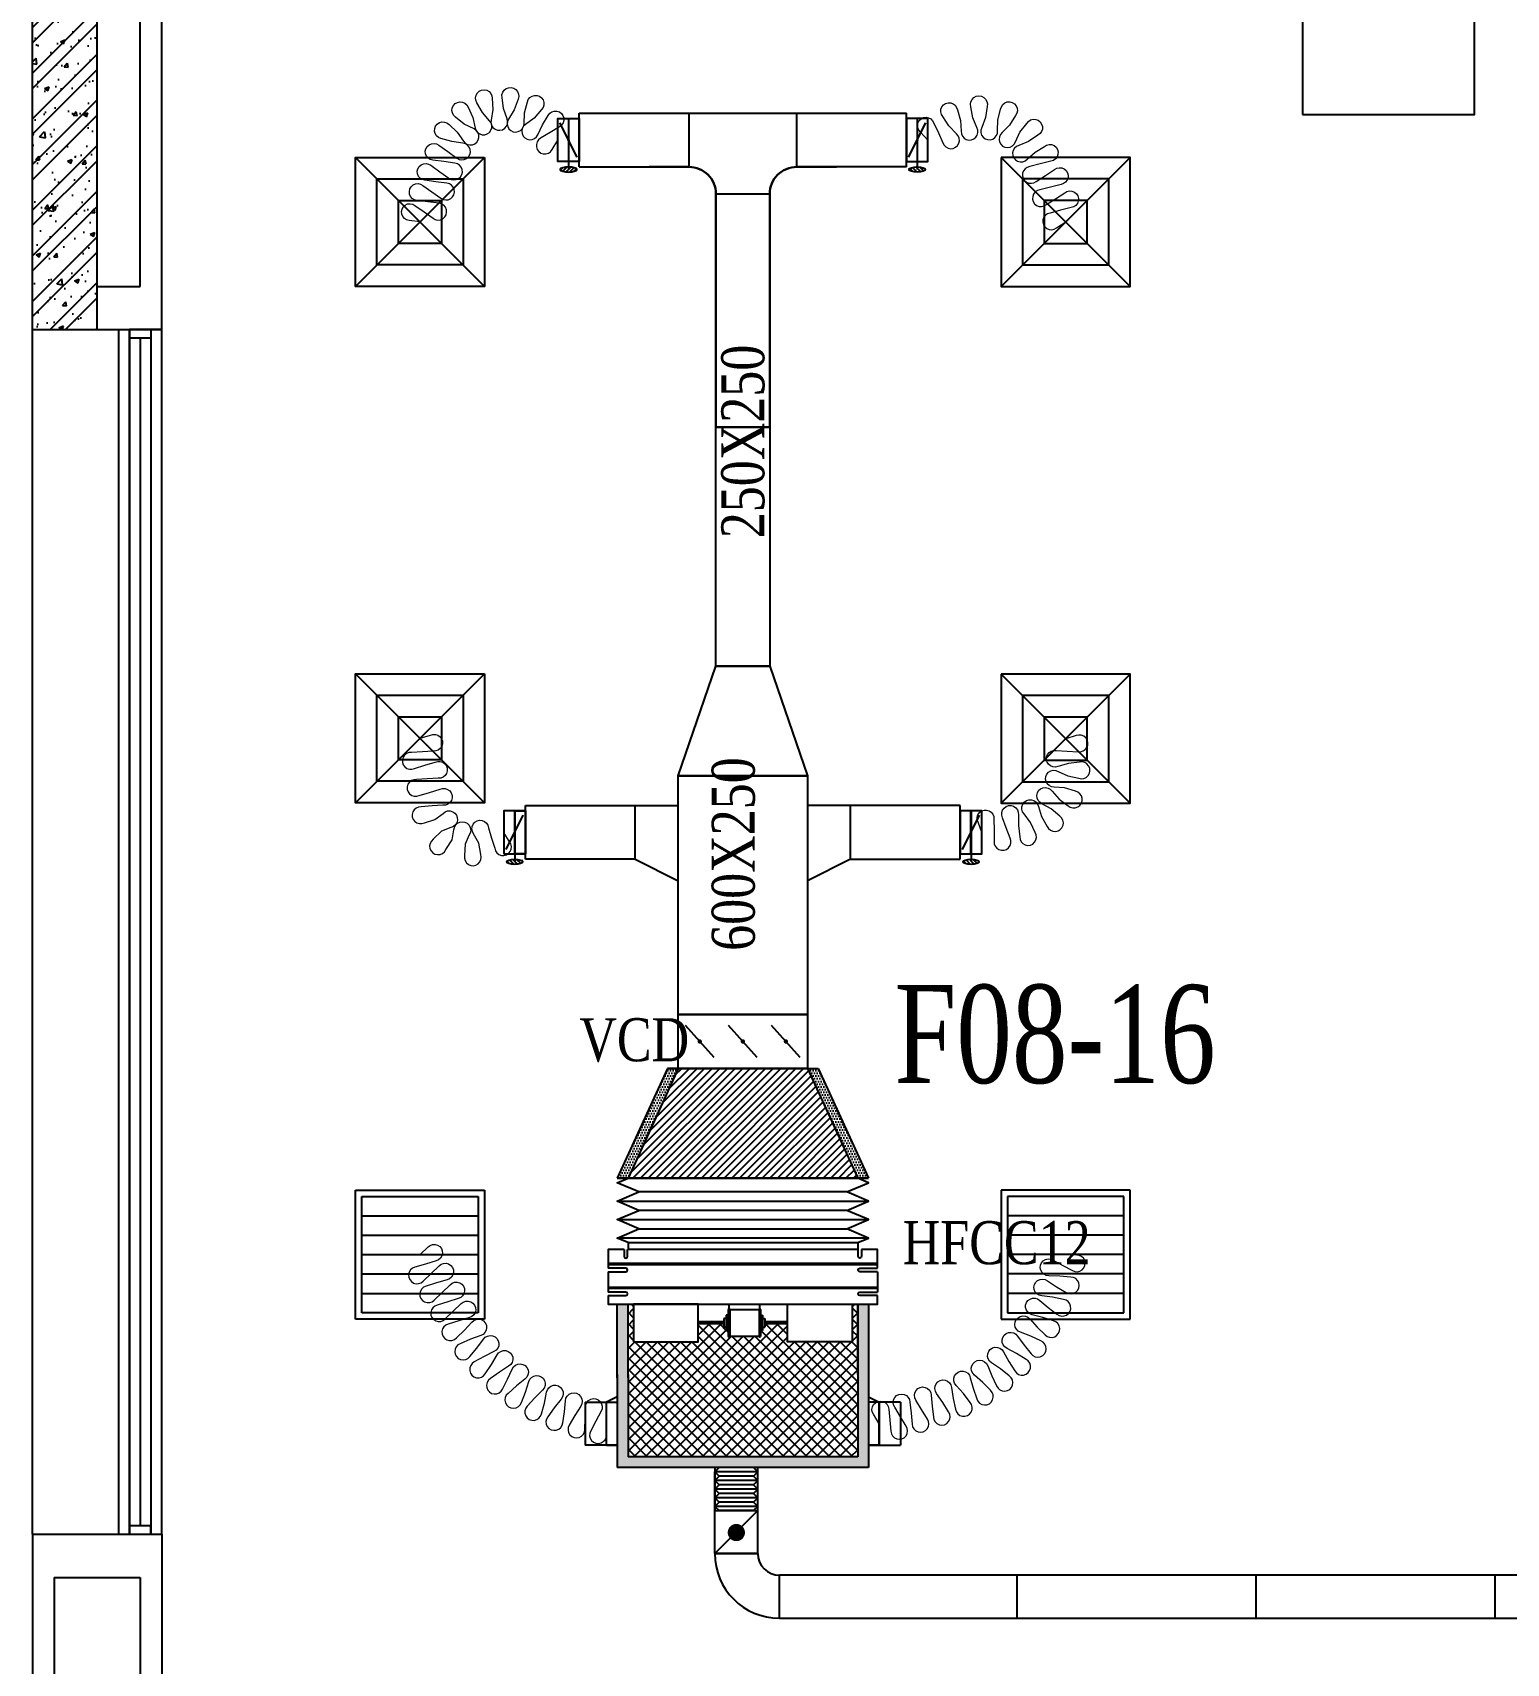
# Model space of a CAD drawing. Header units: metres. Extents: x 352651 to 1421851, y -87441 to -24441.
# Drawn here: x 991782 to 998630, y -48460 to -40880 of the extents above; entities that cross this region are included whole.
import ezdxf

# ---------------------------------------------------------------- set-up
doc = ezdxf.new("R2010")
doc.units = ezdxf.units.M
doc.header["$LTSCALE"] = 300
doc.header["$MEASUREMENT"] = 0
for name, color, linetype in [('bat noi mem', 4, 'CONTINUOUS'), ('CUA', 8, 'CONTINUOUS'), ('CUAGIO', 2, 'CONTINUOUS'), ('HATCH', 145, 'CONTINUOUS'), ('KT', 1, 'CONTINUOUS'), ('THAY', 9, 'CONTINUOUS'), ('thiet bi', 11, 'CONTINUOUS'), ('TUONG', 7, 'CONTINUOUS'), ('vach', 6, 'CONTINUOUS')]:
    doc.layers.add(name, color=color, linetype=linetype)
doc.layers.add('noi mem', color=5, linetype='BATTING', lineweight=0)
doc.styles.add('PHU', font='vntimeh.shx', dxfattribs={"width": 0.8})
doc.styles.add('ROMANS', font='romans.shx', dxfattribs={"width": 0.75, "bigfont": 'romancvn.shx'})
doc.linetypes.add('BATTING', pattern='A,0.0001,-0.1,[134,ltypeshp.shx,S=0.1,R=0,X=-0.1,Y=0],-0.2,[134,ltypeshp.shx,S=0.1,R=180,X=0.1,Y=0],-0.1', length=0.4001)
pattern_1 = [(0, (533895.674, -331479.181), (6.25, 12.5), [0, -12.5])]

# ---------------------------------------------------------------- blocks, each defined once
blk = doc.blocks.new('cot1')
at = {"layer": 'vach'}
blk.add_lwpolyline([(-400, -400), (400, -400), (400, 400), (-400, 400)], close=True, dxfattribs=at)
blk = doc.blocks.new('SAD')
at = {"layer": 'CUAGIO', "color": 8}
for p, q in [((-300, -300), (300, 300)), ((300, -300), (-300, 300))]:
    blk.add_line(p, q, dxfattribs=at)
at = {"layer": 'CUAGIO'}
blk.add_lwpolyline([(300, -300), (300, 300), (-300, 300), (-300, -300)], close=True, dxfattribs=at)
at = {"layer": 'CUAGIO', "color": 8}
for points in [[(200, -200), (200, 200), (-200, 200), (-200, -200)], [(100, -100), (100, 100), (-100, 100), (-100, -100)]]:
    blk.add_lwpolyline(points, close=True, dxfattribs=at)
blk = doc.blocks.new('SAG')
at = {"layer": 'CUAGIO'}
for p, q in [((-300, 300), (-300, -300)), ((300, 300), (-300, 300)), ((300, -300), (300, 300)), ((-300, -300), (300, -300))]:
    blk.add_line(p, q, dxfattribs=at)
at = {"layer": 'CUAGIO', "color": 8}
for p, q in [((-270, 270), (-270, -270)), ((270, 270), (-270, 270)), ((-180, -270), (-180, 270)), ((-90, -270), (-90, 270)), ((0, -270), (0, 270)), ((90, -270), (90, 270)), ((180, -270), (180, 270)), ((270, -270), (270, 270)), ((-270, -270), (270, -270))]:
    blk.add_line(p, q, dxfattribs=at)
blk = doc.blocks.new('1-van gio D200')
at = {"layer": 'CUAGIO'}
h = blk.add_hatch(dxfattribs=at)
h.set_pattern_fill('ANSI31', color=256, scale=100, style=0)
edge = h.paths.add_edge_path()
edge.add_ellipse((486127, -58494), major_axis=(-38.1, 0), ratio=0.310482, start_angle=0, end_angle=360, ccw=False)
for p, q in [((486167, -58437.3), (486087.1, -58277.5)), ((486127, -58257.4), (486127, -58494))]:
    blk.add_line(p, q, dxfattribs=at)
at = {"layer": 'CUAGIO', "const_width": 3}
for points in [[(486127, -58457.4), (486177, -58457.4), (486177, -58257.4), (486077, -58257.4), (486077, -58457.4), (486127, -58457.4)], [(486167, -58437.3), (486087.1, -58277.5)], [(486127, -58257.4), (486127, -58494)]]:
    blk.add_lwpolyline(points, dxfattribs=at)
at = {"layer": 'CUAGIO'}
blk.add_lwpolyline([(486177, -58457.4), (486077, -58457.4), (486077, -58257.4), (486177, -58257.4)], close=True, dxfattribs=at)
at = {"layer": 'CUAGIO', "const_width": 5.35}
blk.add_lwpolyline([(486130.7, -58357.4, -1), (486123.3, -58357.4, -1)], format="xyb", close=True, dxfattribs=at)
at = {"layer": 'CUAGIO', "extrusion": (0, 0, -1)}
blk.add_ellipse((486127, -58494), major_axis=(-38.1, 0), ratio=0.310482, start_param=-1.570796, end_param=4.712389, dxfattribs=at)
blk = doc.blocks.new('bac noi mem')
at = {"layer": 'bat noi mem'}
for p, q in [((493886.7, -64673), (493866.7, -64693)), ((494066.7, -64693), (493866.7, -64693)), ((493866.7, -64693), (493886.7, -64713)), ((493886.7, -64713), (493866.7, -64733)), ((494066.7, -64733), (493866.7, -64733)), ((493866.7, -64733), (493886.7, -64753)), ((494046.7, -64673), (493886.7, -64673)), ((494046.7, -64713), (493886.7, -64713)), ((494046.7, -64673), (494066.7, -64693)), ((494066.7, -64693), (494046.7, -64713)), ((494046.7, -64713), (494066.7, -64733)), ((494066.7, -64733), (494046.7, -64753)), ((493886.7, -64753), (493866.7, -64773)), ((494066.7, -64773), (493866.7, -64773)), ((493866.7, -64773), (493886.7, -64793)), ((493886.7, -64793), (493866.7, -64813)), ((494046.7, -64753), (493886.7, -64753)), ((494046.7, -64793), (493886.7, -64793)), ((494046.7, -64753), (494066.7, -64773)), ((494066.7, -64773), (494046.7, -64793)), ((494046.7, -64793), (494066.7, -64813)), ((494066.7, -64813), (493866.7, -64813)), ((493866.7, -64813), (493886.7, -64833)), ((493886.7, -64833), (493866.7, -64853)), ((494066.7, -64853), (493866.7, -64853)), ((493866.7, -64853), (493886.7, -64873)), ((494046.7, -64833), (493886.7, -64833)), ((494046.7, -64873), (493886.7, -64873)), ((494066.7, -64813), (494046.7, -64833)), ((494046.7, -64833), (494066.7, -64853)), ((494066.7, -64853), (494046.7, -64873))]:
    blk.add_line(p, q, dxfattribs=at)

msp = doc.modelspace()

# ---------------------------------------------------------------- hatches: boundary and pattern name
at = {"layer": 'CUAGIO'}
h = msp.add_hatch(dxfattribs=at)
h.set_pattern_fill('DOTS', color=256, scale=200, style=0)
h.set_pattern_definition(pattern_1)
h.paths.add_polyline_path([(994548.6, -46204), (994498.6, -46204), (994732.1, -45694), (994782.1, -45694)])
h = msp.add_hatch(dxfattribs=at)
h.set_pattern_fill('ANSI31', color=256, scale=200, style=0)
h.set_pattern_definition([(45, (174941.88, -89041.348), (-17.6776695, 17.6776695), [])])
h.paths.add_polyline_path([(995382.1, -45694), (994782.1, -45694), (994548.6, -46204), (995615.6, -46204)])
h = msp.add_hatch(dxfattribs=at)
h.set_pattern_fill('DOTS', color=256, scale=200, style=0)
h.set_pattern_definition(pattern_1)
h.paths.add_polyline_path([(995382.1, -45694), (995432.1, -45694), (995665.6, -46204), (995615.6, -46204)])
h = msp.add_hatch(dxfattribs=at)
h.set_pattern_fill('DOTS', color=2, scale=200, style=0)
h.set_pattern_definition([(0, (443988.366, 9935.93), (6.25, 12.5), [0, -12.5])])
h.paths.add_polyline_path([(995665.6, -46789.5), (995615.6, -46789.5), (995615.6, -47499.5), (994548.6, -47499.5), (994548.6, -47116.9), (994548.6, -46789.5), (994498.6, -46789.5), (994498.6, -47131.9), (994498.6, -47549.5), (995665.6, -47549.5)])
at = {"layer": 'CUAGIO', "ltscale": 1.5}
h = msp.add_hatch(dxfattribs=at)
h.set_pattern_fill('ANSI37', color=9, scale=300, angle=360, style=0)
h.set_pattern_definition([(45, (527703.715, -639.915), (-26.5165043, 26.5165043), []), (135, (527703.715, -639.915), (-26.5165043, -26.5165043), [])])
h.paths.add_polyline_path([(995615.6, -47499.5), (995615.6, -46789.5), (995589.6, -46789.5), (995589.6, -46964.5), (995289.6, -46964.5), (995289.6, -46881.6), (995184.3, -46881.6), (995184.3, -46897.2), (995173.8, -46897.2), (995173.8, -46913), (995163.9, -46913), (995163.9, -46938, -1), (995157.4, -46940.1), (995021.2, -46940.1, -1), (995014.8, -46938), (995014.8, -46913), (995004.9, -46913), (995004.9, -46897.2), (994994.3, -46897.2), (994994.3, -46881.6), (994874.7, -46881.6), (994874.7, -46964.5), (994574.7, -46964.5), (994574.7, -46789.5), (994548.6, -46789.5), (994548.6, -47131.9), (994548.6, -47499.5)])
at = {"layer": 'HATCH', "linetype": 'Continuous'}
h = msp.add_hatch(dxfattribs=at)
h.set_pattern_fill('ANSI32,_O', color=256, scale=400)
h.set_pattern_definition([(45, (533849.62, -347750.56), (-106.066017, 106.066017), []), (45, (533920.34, -347750.56), (-106.066017, 106.066017), [])])
h.paths.add_polyline_path([(992082.1, -39059.6), (991782.1, -39059.6), (991782.1, -39812.4, -0.364811), (991807, -39841.9, -0.364811), (991782.1, -39871.5), (991782.1, -40859.6), (992082.1, -40859.6)])
h.paths.add_polyline_path([(992082.1, -40859.6), (991782.1, -40859.6), (991782.1, -42259.6), (992082.1, -42259.6)])
h = msp.add_hatch(dxfattribs=at)
h.set_pattern_fill('AR-CONC,_O', color=256, scale=30)
h.set_pattern_definition([(50, (533849.62, -347750.56), (215.178055, -18.82564), [22.5, -247.5]), (355, (533849.62, -347750.56), (-41.6254, 225.65764), [18, -198]), (100.4514, (533867.56, -347752.12), (173.552815, 206.83186), [19.12206, -210.34263]), (46.1842, (533849.62, -347690.56), (320.17231, -49.6557), [33.75, -371.25]), (96.6356, (533876.3, -347694.7), (280.39881, 292.23536), [28.68309, -315.5139]), (351.1842, (533849.62, -347690.56), (280.39858, 292.23558), [27, -297]), (21, (533879.62, -347705.56), (179.072116, -120.78567), [22.5, -247.5]), (326, (533879.62, -347705.56), (72.9946, 217.54501), [18, -198]), (71.4514, (533894.55, -347715.62), (252.06679, 96.75915), [19.12206, -210.34263]), (37.5, (533849.624, -347750.556), (3.647957, 99.868156), [0, -195.6, 0, -201, 0, -198.75]), (7.5, (533849.62, -347750.56), (78.920861, 118.323514), [0, -114.6, 0, -191.1, 0, -75.75]), (327.5, (533782.724, -347750.556), (160.146731, -6.766462), [0, -75, 0, -234, 0, -310.5]), (317.5, (533752.72, -347750.56), (174.95585, 30.031495), [0, -97.5, 0, -155.4, 0, -220.5])])
h.paths.add_polyline_path([(992082.1, -39059.6), (991782.1, -39059.6), (991782.1, -39812.4, -0.364811), (991807, -39841.9, -0.364811), (991782.1, -39871.5), (991782.1, -40859.6), (992082.1, -40859.6)])
h.paths.add_polyline_path([(992082.1, -40859.6), (991782.1, -40859.6), (991782.1, -42259.6), (992082.1, -42259.6)])

# ---------------------------------------------------------------- linework, layer by layer
at = {"layer": 'bat noi mem'}
for p, q in [((994548.6, -46204), (995615.6, -46204)), ((995615.6, -46204), (994548.6, -46204)), ((994498.6, -46311.2), (995665.6, -46311.2)), ((995565.6, -46268.3), (994598.6, -46268.3)), ((995565.6, -46354), (994598.6, -46354)), ((994498.6, -46396.9), (995665.6, -46396.9)), ((994598.6, -46439.8), (995565.6, -46439.8)), ((995665.6, -46482.6), (994498.6, -46482.6))]:
    msp.add_line(p, q, dxfattribs=at)
for points in [[(994548.6, -46504), (994498.6, -46482.6), (994598.6, -46439.8), (994498.6, -46396.9), (994598.6, -46354), (994498.6, -46311.2), (994598.6, -46268.3), (994498.6, -46225.5), (994548.6, -46204)], [(995615.6, -46504), (995665.6, -46482.6), (995565.6, -46439.8), (995665.6, -46396.9), (995565.6, -46354), (995665.6, -46311.2), (995565.6, -46268.3), (995665.6, -46225.5), (995615.6, -46204)]]:
    msp.add_lwpolyline(points, dxfattribs=at)
at = {"layer": 'CUA', "linetype": 'Continuous'}
for p, q in [((992232.1, -47859.6), (992232.1, -42259.6)), ((992232.1, -42259.6), (992232.1, -47859.6)), ((992332.1, -42259.6), (992332.1, -47859.6)), ((992282.1, -42299.6), (992282.1, -47819.6))]:
    msp.add_line(p, q, dxfattribs=at)
for points in [[(992332.1, -42259.6), (992332.1, -42299.6), (992232.1, -42299.6), (992232.1, -42259.6)], [(992332.1, -47859.6), (992332.1, -47819.6), (992232.1, -47819.6), (992232.1, -47859.6)]]:
    msp.add_lwpolyline(points, close=True, dxfattribs=at)
at = {"layer": 'CUAGIO'}
for p, q in [((994322.1, -41504), (994322.1, -41254)), ((994832.1, -41504), (994832.1, -41254)), ((995332.1, -41254), (995332.1, -41504)), ((995842.1, -41504), (995842.1, -41254)), ((994957.1, -41629), (995207.1, -41629)), ((994072.1, -44722.2), (994072.1, -44472.2)), ((994072.1, -44472.2), (994782.1, -44472.2)), ((994582.1, -44722.2), (994582.1, -44472.2)), ((996092.1, -44472.2), (995382.1, -44472.2)), ((995582.1, -44722.2), (995582.1, -44472.2)), ((996092.1, -44722.2), (996092.1, -44472.2)), ((994582.1, -44722.2), (994072.1, -44722.2)), ((994582.1, -44722.2), (994782.1, -44822.2)), ((995582.1, -44722.2), (995382.1, -44822.2)), ((995582.1, -44722.2), (996092.1, -44722.2)), ((995382.1, -45444), (994782.1, -45444)), ((994949.1, -45643.3), (994815.2, -45494.8)), ((995149.1, -45643.3), (995015.2, -45494.8)), ((995349.1, -45643.3), (995215.2, -45494.8)), ((994732.1, -45694), (994498.6, -46204)), ((994782.1, -45694), (994548.6, -46204)), ((994782.1, -45694), (994732.1, -45694)), ((994732.1, -45694), (995432.1, -45694)), ((994782.1, -45694), (994732.1, -45694)), ((995382.1, -45694), (995615.6, -46204)), ((995382.1, -45694), (995432.1, -45694)), ((995382.1, -45694), (995432.1, -45694)), ((995432.1, -45694), (995665.6, -46204)), ((995665.6, -46204), (994498.6, -46204)), ((994498.6, -46204), (995665.6, -46204)), ((994548.6, -46204), (995615.6, -46204)), ((995615.6, -46204), (994548.6, -46204)), ((994498.6, -47131.9), (994498.6, -46789.5)), ((994548.6, -47131.9), (994548.6, -46789.5)), ((995615.6, -47116.9), (995615.6, -46789.5)), ((994498.6, -47116.9), (994498.6, -47549.5)), ((994548.6, -47116.9), (994548.6, -47499.5)), ((995615.6, -47116.9), (995615.6, -47497.8)), ((994348.9, -47245.6), (994348.9, -47445.6)), ((994448.6, -47445.6), (994448.6, -47245.6)), ((994448.6, -47445.6), (994448.6, -47245.6)), ((995715.6, -47245.6), (995715.6, -47445.6)), ((995715.6, -47445.6), (995715.6, -47245.6)), ((995815.3, -47245.6), (995815.3, -47445.6)), ((994448.6, -47445.6), (994348.9, -47445.6)), ((995715.6, -47445.6), (995815.3, -47445.6)), ((994951.8, -47949.5), (994951.8, -47569.5)), ((995151.8, -47749.5), (995151.8, -47549.5)), ((995151.8, -47749.5), (994951.8, -47949.5)), ((995151.8, -47949.5), (995151.8, -47749.5)), ((994951.8, -47949.5), (995151.8, -47949.5)), ((1002950.7, -48049.6), (995251.8, -48049.6)), ((995251.8, -48249.6), (1002617.1, -48248.3))]:
    msp.add_line(p, q, dxfattribs=at)
at = {"layer": 'CUAGIO', "ltscale": 1.5}
msp.add_line((994322.1, -41254), (995842.1, -41254), dxfattribs=at)
at = {"layer": 'CUAGIO', "color": 2}
for p, q in [((995615.6, -46789.5), (995615.6, -47499.5)), ((995665.6, -46789.5), (995665.6, -47549.5)), ((995615.6, -47499.5), (994548.6, -47499.5)), ((995665.6, -47549.5), (994498.6, -47549.5)), ((994951.8, -47749.5), (995151.8, -47749.5)), ((995151.8, -47949.5), (994951.8, -47949.5)), ((995251.8, -48249.6), (995251.8, -48049.6)), ((996357.1, -48248.3), (996357.1, -48048.3)), ((997467.1, -48248.3), (997467.1, -48048.3)), ((998577.1, -48248.3), (998577.1, -48048.3))]:
    msp.add_line(p, q, dxfattribs=at)
at = {"layer": 'CUAGIO'}
for points in [[(994322.1, -41504), (994832.1, -41504, -0.414214), (994957.1, -41629), (994957.1, -42714), (995207.1, -42714), (995207.1, -41629, -0.414214), (995332.1, -41504), (995517.1, -41504)], [(995842.1, -41504), (995332.1, -41504, 0.414214), (995207.1, -41629), (995207.1, -42714), (994957.1, -42714), (994957.1, -41629, 0.414214), (994832.1, -41504), (994647.1, -41504)]]:
    msp.add_lwpolyline(points, format="xyb", dxfattribs=at)
for points in [[(994957.1, -43824), (994957.1, -42714), (995207.1, -42714), (995207.1, -43824)], [(995382.1, -44334), (994782.1, -44334), (994957.1, -43824), (995207.1, -43824)], [(994072.1, -44697.2), (994022.1, -44697.2), (994022.1, -44497.2), (994072.1, -44497.2)], [(996092.1, -44697.2), (996142.1, -44697.2), (996142.1, -44497.2), (996092.1, -44497.2)], [(994782.1, -45444), (995382.1, -45444), (995382.1, -45694), (994782.1, -45694)], [(995151.8, -47549.5), (994951.8, -47549.5), (994951.8, -47749.5), (995151.8, -47749.5)]]:
    msp.add_lwpolyline(points, close=True, dxfattribs=at)
at = {"layer": 'CUAGIO', "color": 2}
msp.add_lwpolyline([(994782.1, -44334), (995382.1, -44334), (995382.1, -45444), (994782.1, -45444)], close=True, dxfattribs=at)
at = {"layer": 'CUAGIO'}
for points, const_width in [([(994877.1, -45569, 1), (994887.1, -45569, 1)], 10), ([(995077.1, -45569, 1), (995087.1, -45569, 1)], 10), ([(995277.1, -45569, 1), (995287.1, -45569, 1)], 10), ([(995071.8, -47851.5, -1), (995031.8, -47851.5, -1)], 40)]:
    msp.add_lwpolyline(points, format="xyb", close=True, dxfattribs=dict(at, const_width=const_width))
for points in [[(994498.6, -47220.4), (994448.6, -47245.6)], [(995665.6, -47220.4), (995715.6, -47245.6)], [(994348.9, -47245.6), (994448.6, -47245.6)], [(994448.6, -47245.6), (994498.6, -47245.6)], [(995715.6, -47245.6), (995665.6, -47245.6)], [(995815.3, -47245.6), (995715.6, -47245.6)], [(994498.6, -47445.6), (994448.6, -47445.6)], [(994448.6, -47445.6), (994498.6, -47445.6)], [(995665.6, -47445.6), (995715.6, -47445.6)], [(995715.6, -47445.6), (995665.6, -47445.6)]]:
    msp.add_lwpolyline(points, dxfattribs=at)
for radius in [300, 100]:
    msp.add_arc((995251.8, -47949.5), radius, 180, 270, dxfattribs=at)
at = {"layer": 'noi mem', "linetype": 'ByBlock', "ltscale": 1.5}
for points in [[(993582.1, -41759.6), (993531.1, -41752.7, -1.333333), (993558.7, -41683), (993600.6, -41712.9), (993642.5, -41742.8, 1.333333), (993670.1, -41673), (993619.1, -41666.2), (993568, -41659.3, -1.333333), (993595.6, -41589.6), (993637.5, -41619.5), (993679.4, -41649.4, 1.333333), (993707, -41579.7), (993656, -41572.8), (993604.9, -41566, -1.333333), (993632.5, -41496.2), (993674.4, -41526.1), (993716.4, -41556, 1.333333), (993743.9, -41486.3), (993692.9, -41479.4), (993641.8, -41472.6, -1.333333), (993669.4, -41402.8), (993711.3, -41432.8), (993753, -41462.9, 1.333333), (993780.9, -41393.3), (993730.1, -41386.2), (993679.5, -41371.5, -1.333333), (993716.8, -41306.4), (993755, -41342.7), (993783.8, -41384.1, 1.333333), (993832.9, -41327.4), (993787.8, -41304.8), (993746.5, -41272.2, -1.333333), (993805.5, -41225.9), (993827.3, -41273.9), (993838.4, -41323, 1.333333), (993905.2, -41288.9), (993871.9, -41251.1), (993845.9, -41205.3, -1.333333), (993918, -41184.7), (993920.1, -41237.3), (993912, -41287, 1.333333), (993986.7, -41280.5), (993970.1, -41233), (993963.1, -41180.7, -1.333333), (994037.7, -41188.7), (994019.9, -41238.3), (993993.7, -41281.2, 1.333333), (994065.4, -41303.3), (994067.8, -41253), (994081, -41202, -1.333333), (994147.1, -41237.4), (994112, -41276.7), (994071.6, -41306.6, 1.333333), (994129.7, -41354), (994150.9, -41308.3), (994177.3, -41264.1, -1.333333), (994230.5, -41316.9), (994186.5, -41343.7), (994142.5, -41370.4, 1.333333), (994195.7, -41423.3), (994222.1, -41379)], [(995942.1, -41379), (995907.4, -41342.2, -1.333333), (995969.4, -41300), (995990.8, -41345.9), (996011.7, -41391.7, 1.333333), (996074.1, -41350.1), (996039.8, -41313.2), (996011, -41269.8, -1.333333), (996079.1, -41238.5), (996093.3, -41288.7), (996096.1, -41337.7, 1.333333), (996169.2, -41321.1), (996150.6, -41275.7), (996141.8, -41224.3, -1.333333), (996216.8, -41223.1), (996209.4, -41274.8), (996192.2, -41320.8, 1.333333), (996265.8, -41335.2), (996267.1, -41286.1), (996279.8, -41235.5, -1.333333), (996348.9, -41264.8), (996321.3, -41309), (996286.9, -41344.2, 1.333333), (996348.4, -41387.1), (996369.5, -41342.7), (996401.5, -41301.5, -1.333333), (996452.9, -41356.2), (996409.8, -41385.6), (996364.1, -41403.8, 1.333333), (996403.1, -41467.9), (996440.3, -41435.8), (996482.9, -41408.3, -1.333333), (996513.1, -41476.9), (996464, -41489.7), (996415, -41502.4, 1.333333), (996445.1, -41571.1), (996487.6, -41543.7), (996530.2, -41516.3, -1.333333), (996560.3, -41585), (996511.3, -41597.7), (996462.2, -41610.3, 1.333333), (996492.3, -41679.1), (996534.9, -41651.6), (996577.5, -41624.2, -1.333333), (996607.5, -41692.9), (996558.5, -41705.6), (996509.5, -41718.3, 1.333333), (996539.6, -41787), (996582.1, -41759.6)], [(993582.1, -44159.6), (993630.4, -44145.3, -1.333333), (993643.5, -44219.2), (993593.3, -44222.4), (993543.1, -44225.7, 1.333333), (993556.3, -44299.6), (993604.5, -44285.3), (993652.8, -44271, -1.333333), (993665.9, -44344.9), (993615.7, -44348.2), (993565.5, -44351.4, 1.333333), (993578.7, -44425.3), (993626.9, -44411), (993675.2, -44396.8, -1.333333), (993688.3, -44470.6), (993638.1, -44473.9), (993587.2, -44478.7, 1.333333), (993602.3, -44552.1), (993651, -44536.4), (993689.3, -44508.5, -1.333333), (993725.7, -44574.1), (993681.8, -44591.9), (993643.8, -44629.2, 1.333333), (993701.8, -44676.7), (993730.9, -44632.1), (993739.7, -44585.6, -1.333333), (993811.2, -44608.4), (993791.4, -44651.4), (993789.2, -44704.7, 1.333333), (993864.1, -44699.6), (993854.7, -44647.1), (993831.2, -44603.9, -1.333333), (993900.7, -44575.8), (993913.8, -44623.2), (993929.1, -44671.1, 1.333333), (993997.6, -44640.5), (993972.1, -44597.2)], [(996192.1, -44597.2), (996174.7, -44549.5, -1.333333), (996248.5, -44536), (996249.1, -44586.7), (996249.8, -44637.4, 1.333333), (996323.6, -44623.8), (996306.1, -44576.2), (996288.7, -44528.6, -1.333333), (996362.4, -44515), (996363.1, -44565.7), (996368.5, -44617.6, 1.333333), (996440.8, -44597.7), (996418.9, -44550.4), (996389, -44511.2, -1.333333), (996455.7, -44476.8), (996470.3, -44523.8), (996496.3, -44569.1, 1.333333), (996554.3, -44521.6), (996515, -44487.2), (996471.8, -44463.6, -1.333333), (996518.8, -44405.1), (996551.2, -44442.1), (996593.4, -44472.9, 1.333333), (996627.1, -44406), (996577.3, -44390.4), (996528.2, -44386.4, -1.333333), (996547.3, -44313.9), (996592, -44334.5), (996643, -44345.6, 1.333333), (996646.7, -44270.7), (996594.8, -44276.7), (996546.2, -44290.5, -1.333333), (996538.3, -44215.9), (996588.7, -44219.1), (996639.3, -44221.9, 1.333333), (996630.9, -44147.4), (996582.1, -44161.5)], [(993582.1, -46559.6), (993619.2, -46523.9, -1.333333), (993657.1, -46588.6), (993607.8, -46603.5), (993558.6, -46618.3, 1.333333), (993596.5, -46683.1), (993633.6, -46647.4), (993670.6, -46611.7, -1.333333), (993708.5, -46676.5), (993659.3, -46691.3), (993610, -46706.2, 1.333333), (993647.9, -46770.9), (993685, -46735.3), (993722, -46699.6, -1.333333), (993759.9, -46764.3), (993710.7, -46779.2), (993661.4, -46794, 1.333333), (993699.3, -46858.8), (993736.4, -46823.1), (993773.5, -46787.4, -1.333333), (993811.3, -46852.2), (993762.1, -46867), (993712.8, -46882.4, 1.333333), (993751.2, -46946.8), (993788.2, -46910.7), (993822.8, -46873.2, -1.333333), (993864.4, -46935.6), (993816.4, -46953.1), (993768.8, -46973.5, 1.333333), (993813.7, -47033.6), (993846.8, -46993.8), (993877.2, -46952.8, -1.333333), (993925.3, -47010.3), (993879.4, -47032.9), (993834.4, -47058.4, 1.333333), (993885.5, -47113.3), (993914.1, -47070.1), (993939.9, -47026, -1.333333), (993993.9, -47078), (993950.8, -47105.4), (993908.8, -47135.7, 1.333333), (993965.6, -47184.7), (993989.3, -47138.7), (994010.1, -47092, -1.333333), (994069.5, -47137.8), (994029.6, -47169.8), (993991.1, -47204.4, 1.333333), (994052.9, -47246.9), (994071.5, -47198.6), (994087.1, -47150, -1.333333), (994151.1, -47189.1), (994114.9, -47225.2), (994080.4, -47263.8, 1.333333), (994146.4, -47299.4), (994159.7, -47249.3), (994170, -47199.3, -1.333333), (994237.8, -47231.2), (994205.8, -47271), (994175.6, -47313.1, 1.333333), (994245.1, -47341.3), (994252.9, -47290.1), (994257.7, -47239.3, -1.333333), (994328.6, -47263.7), (994301, -47306.7), (994275.7, -47351.8, 1.333333), (994347.8, -47372.4), (994350, -47320.6), (994350.6, -47269.2, -1.333333), (994423.3, -47287.6), (994399.3, -47333.1), (994375.3, -47378.6, 1.333333), (994448, -47397), (994448.6, -47345.6)], [(995715.6, -47345.6), (995688.9, -47301.8, -1.333333), (995760, -47278.1), (995764.9, -47329.2), (995769.8, -47380.3, 1.333333), (995840.9, -47356.6), (995814.2, -47312.8), (995787.5, -47269, -1.333333), (995858.6, -47245.3), (995863.5, -47296.3), (995868.4, -47347.4, 1.333333), (995939.5, -47323.7), (995912.8, -47279.9), (995886, -47236.1, -1.333333), (995957.2, -47212.4), (995962, -47263.5), (995967.2, -47314.7, 1.333333), (996038.3, -47290.6), (996011.2, -47246.8), (995982.3, -47204.9, -1.333333), (996052, -47177.3), (996059.5, -47227.7), (996070.4, -47278.2, 1.333333), (996138.3, -47246.5), (996106.6, -47205.7), (996072.8, -47167.6, -1.333333), (996138.8, -47131.9), (996152.3, -47181), (996169.1, -47229.9, 1.333333), (996232.8, -47190.3), (996196.4, -47153.6), (996158.3, -47119.7, -1.333333), (996219.6, -47076.4), (996238.8, -47123.6), (996261.3, -47170.2, 1.333333), (996319.8, -47123.3), (996279.4, -47091.2), (996237.6, -47062.1, -1.333333), (996293.2, -47011.8), (996317.9, -47056.4), (996345.8, -47099.9, 1.333333), (996398.3, -47046.4), (996354.3, -47019.3), (996309.4, -46995.4, -1.333333), (996358.7, -46938.9), (996388.5, -46980.2), (996421.3, -47020.1, 1.333333), (996467.1, -46960.8), (996420.2, -46939.1), (996372.7, -46920.7, -1.333333), (996415, -46858.7), (996449.5, -46896.2), (996486.8, -46931.9, 1.333333), (996525.3, -46867.5), (996476.1, -46851.6), (996426.8, -46838.9, -1.333333), (996461.3, -46772.4), (996500, -46805.5), (996541.4, -46836.5, 1.333333), (996571.9, -46768), (996521.2, -46758), (996470.7, -46751.4, -1.333333), (996497.1, -46681.2), (996539.5, -46709.4), (996584.2, -46735.3, 1.333333), (996606.4, -46663.7), (996554.8, -46659.8), (996503.6, -46657.8, -1.333333), (996523.3, -46585.4), (996568.5, -46609.7), (996613.7, -46633.9, 1.333333), (996633.4, -46561.6), (996582.1, -46559.6)]]:
    msp.add_lwpolyline(points, format="xyb", dxfattribs=at)
at = {"layer": 'THAY', "linetype": 'Continuous'}
for p, q in [((991782.1, -47859.6), (991782.1, -42259.6)), ((992182.1, -47859.6), (992182.1, -42259.6))]:
    msp.add_line(p, q, dxfattribs=at)
msp.add_lwpolyline([(992382.1, -47859.6), (992382.1, -42259.6), (992232.1, -42259.6), (992232.1, -47859.6)], close=True, dxfattribs=at)
at = {"layer": 'thiet bi'}
for p, q in [((994548.6, -46504), (995615.6, -46504)), ((994548.6, -46504), (994548.6, -46535.5)), ((995615.6, -46504), (995615.6, -46535.5)), ((995707.6, -46601.5), (994456.6, -46601.5)), ((995707.6, -46606.5), (994456.6, -46606.5)), ((995707.6, -46712.5), (994456.6, -46712.5)), ((995707.6, -46717.5), (994456.6, -46717.5)), ((995014.8, -46841.1), (995004.9, -46841.1)), ((995004.9, -46841.1), (995004.9, -46913)), ((995018, -46811.6), (995018, -46789.5)), ((995021.2, -46814), (995021.2, -46940.1)), ((995157.4, -46814), (995157.4, -46940.1)), ((995160.7, -46811.6), (995160.7, -46789.5)), ((995163.9, -46841.1), (995173.8, -46841.1)), ((995173.8, -46841.1), (995173.8, -46913)), ((994994.3, -46872.5), (994874.7, -46872.5)), ((994874.7, -46872.5), (994874.7, -46881.6)), ((994994.3, -46881.6), (994874.7, -46881.6)), ((995004.9, -46856.8), (994994.3, -46856.8)), ((994994.3, -46856.8), (994994.3, -46897.2)), ((995004.9, -46897.2), (994994.3, -46897.2)), ((995014.8, -46913), (995004.9, -46913)), ((995163.9, -46913), (995173.8, -46913)), ((995173.8, -46856.8), (995184.3, -46856.8)), ((995173.8, -46897.2), (995184.3, -46897.2)), ((995184.3, -46856.8), (995184.3, -46897.2)), ((995289.6, -46872.5), (995184.3, -46872.5)), ((995289.6, -46881.6), (995184.3, -46881.6))]:
    msp.add_line(p, q, dxfattribs=at)
for points in [[(994530.6, -46535.5), (994456.6, -46535.5), (994456.6, -46623)], [(995617.6, -46535.5), (994546.6, -46535.5)], [(995707.6, -46623), (995707.6, -46535.5), (995633.6, -46535.5)], [(994456.6, -46639), (994456.6, -46734)], [(995707.6, -46639), (995707.6, -46734)], [(994456.6, -46750), (994456.6, -46789.5), (995707.6, -46789.5), (995707.6, -46750)]]:
    msp.add_lwpolyline(points, dxfattribs=at)
for points in [[(994530.6, -46535.5), (994530.6, -46567.5, 1), (994546.6, -46567.5), (994546.6, -46535.5)], [(995633.6, -46535.5), (995633.6, -46567.5, -1), (995617.6, -46567.5), (995617.6, -46535.5)], [(994456.6, -46639), (994538.6, -46639, 1), (994538.6, -46623), (994456.6, -46623)], [(995707.6, -46639), (995625.6, -46639, -1), (995625.6, -46623), (995707.6, -46623)], [(994456.6, -46750), (994538.6, -46750, 1), (994538.6, -46734), (994456.6, -46734)], [(995707.6, -46750), (995625.6, -46750, -1), (995625.6, -46734), (995707.6, -46734)]]:
    msp.add_lwpolyline(points, format="xyb", dxfattribs=at)
for points in [[(994574.7, -46964.5), (994874.7, -46964.5), (994874.7, -46789.5), (994574.7, -46789.5)], [(995163.9, -46940.1), (995014.8, -46940.1), (995014.8, -46814), (995163.9, -46814)], [(995589.6, -46964.5), (995289.6, -46964.5), (995289.6, -46789.5), (995589.6, -46789.5)]]:
    msp.add_lwpolyline(points, close=True, dxfattribs=at)
for centre, start, end in [((995018, -46815.1), 18.04953, 161.95047), ((995160.7, -46815.1), 18.04953, 161.95047), ((995018, -46939), 198.04953, 341.95047), ((995160.7, -46939), 198.04953, 341.95047)]:
    msp.add_arc(centre, 3.41, start, end, dxfattribs=at)
at = {"layer": 'TUONG'}
for p, q in [((991782.1, -42259.6), (991782.1, -39059.6)), ((992082.1, -42259.6), (992082.1, -39059.6)), ((992382.1, -42259.6), (992382.1, -39059.6)), ((992282.1, -42059.6), (992282.1, -39259.6)), ((992082.1, -42059.6), (992282.1, -42059.6)), ((991782.1, -42259.6), (992382.1, -42259.6)), ((991782.1, -47859.6), (991782.1, -49259.6)), ((991782.1, -47859.6), (992382.1, -47859.6)), ((992382.1, -47859.6), (992382.1, -48559.6)), ((991882.1, -48059.6), (991882.1, -48559.6)), ((991882.1, -48059.6), (992282.1, -48059.6)), ((992282.1, -48059.6), (992282.1, -48559.6))]:
    msp.add_line(p, q, dxfattribs=at)

# ---------------------------------------------------------------- block references
at = {"layer": 'CUAGIO'}
for name, p in [('1-van gio D200', (508145.1, 16978.3)), ('bac noi mem', (501085.1, 17123.4))]:
    msp.add_blockref(name, p, dxfattribs=at)
at = {"layer": 'CUAGIO', "xscale": -1}
for p in [(1482019.2, 16978.3), (1480149.2, 13760.2), (1482269.2, 13760.2)]:
    msp.add_blockref('1-van gio D200', p, dxfattribs=at)
for name, p, rotation in [('SAD', (993582.1, -41759.6), 180), ('SAD', (993582.1, -44159.6), 180), ('SAG', (993582.1, -46559.6), 270)]:
    msp.add_blockref(name, p, dxfattribs=dict(at, rotation=rotation))
at = {"layer": 'CUAGIO'}
for name, p, rotation in [('SAD', (996582.1, -41759.6), 180), ('SAD', (996582.1, -44161.5), 180), ('SAG', (996582.1, -46559.6), 90)]:
    msp.add_blockref(name, p, dxfattribs=dict(at, rotation=rotation))
at = {"layer": 'vach'}
msp.add_blockref('cot1', (998082.1, -40859.6), dxfattribs=at)

# ---------------------------------------------------------------- texts
at = {"layer": 'CUAGIO', "color": 2, "char_height": 200, "attachment_point": 1, "rotation": 90, "style": 'PHU'}
for s, insert, width in [('250x250', (994981.8, -43229.7), 788.836), ('600x250', (994937.4, -45147.5), 1155.253)]:
    msp.add_mtext(s, dxfattribs=dict(at, insert=insert, width=width))
at = {"layer": 'CUAGIO', "color": 2, "char_height": 200, "attachment_point": 1, "style": 'PHU'}
for s, insert, width in [('VCD', (994322.4, -45460.6), 439.881), ('hfcc12', (995824.9, -46404), 924.737)]:
    msp.add_mtext(s, dxfattribs=dict(at, insert=insert, width=width))
at = {"layer": 'KT', "ltscale": 1.5, "insert": (995786.4, -45305.8), "char_height": 456.096, "width": 2517.297, "attachment_point": 1, "style": 'ROMANS'}
msp.add_mtext('{\\fTimes New Roman|b0|i0|c0|p18;F08-16}', dxfattribs=at)

doc.saveas('drawing.dxf')
